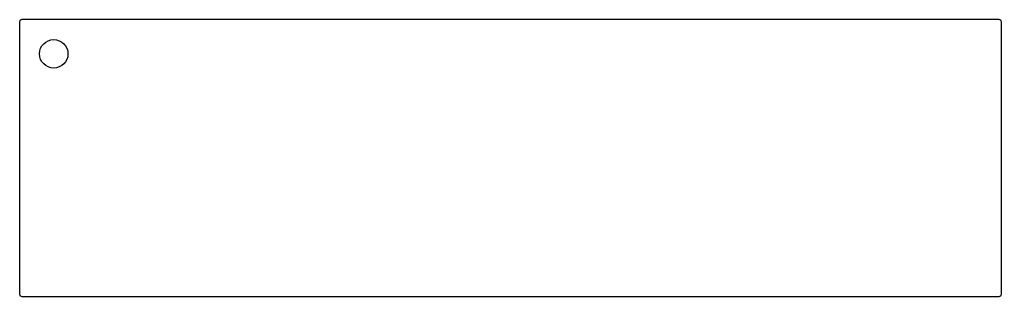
# Model space of a CAD drawing. Header units: millimetres. Extents: x -445 to -14, y 364 to 486.
import ezdxf

# ---------------------------------------------------------------- set-up
doc = ezdxf.new("R2010")
doc.units = ezdxf.units.MM
doc.layers.get('0').update_dxf_attribs({"linetype": 'CONTINUOUS'})

msp = doc.modelspace()

# ---------------------------------------------------------------- linework, layer by layer
msp.add_lwpolyline([(-445.46, 365.27, 0.414214), (-444.46, 364.27), (-14.96, 364.27, 0.414214), (-13.96, 365.27), (-13.96, 484.77, 0.414214), (-14.96, 485.77), (-444.46, 485.77, 0.414214), (-445.46, 484.77)], format="xyb", close=True)
msp.add_circle((-430.46, 470.77), 6.25)

doc.saveas('drawing.dxf')
